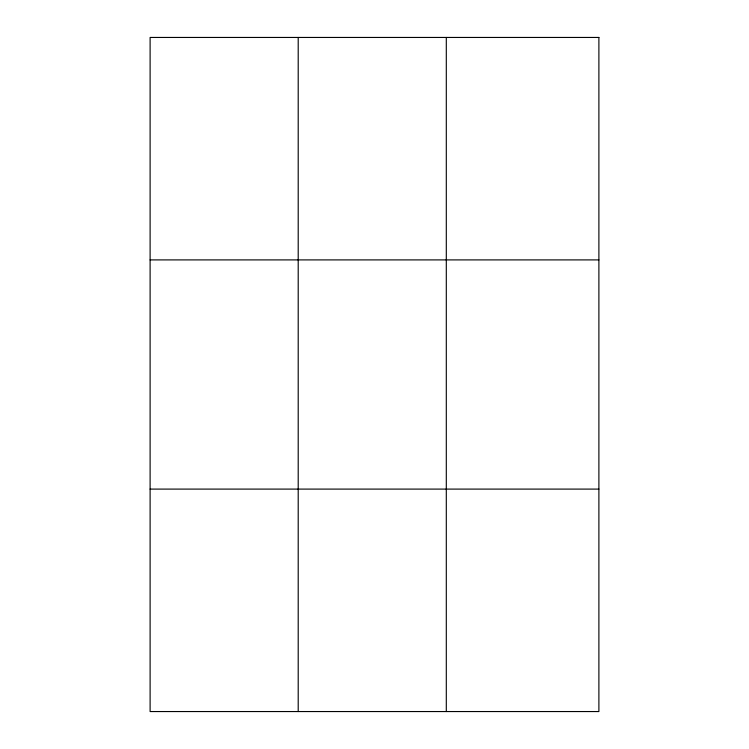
<?xml version="1.0" encoding="UTF-8"?>
<svg xmlns="http://www.w3.org/2000/svg" width="749" height="749" viewBox="0 0 749 749"><rect width="100%" height="100%" fill="white"/><g stroke="black" fill="none" stroke-linecap="round" stroke-linejoin="round"><path stroke-width="1.12" d="M298.205 711.55L298.205 37.45M446.301 711.55L446.301 37.45M150.109 259.903L598.891 259.903M150.109 489.097L598.891 489.097M598.891 37.45L150.109 37.45L150.109 711.55L598.891 711.55L598.891 37.45"/></g></svg>
